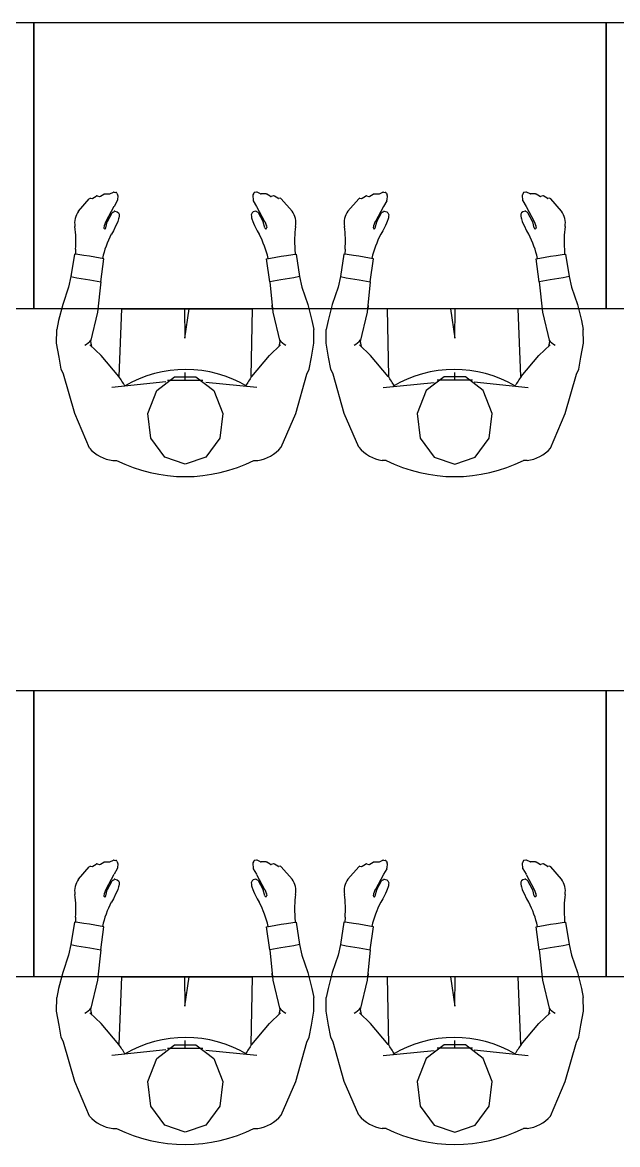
# Model space of a CAD drawing. Header units: metres. Extents: x -1 to 148, y 0 to 108.
# Drawn here: x 37.982 to 39.23, y 47.444 to 49.796 of the extents above; entities that cross this region are included whole.
import ezdxf

# ---------------------------------------------------------------- set-up
doc = ezdxf.new("R2010")
doc.units = ezdxf.units.M
doc.header["$MEASUREMENT"] = 0
doc.layers.add('MOEBEL', color=6, linetype='CONTINUOUS')
doc.layers.add('ZUFAHRTEN_WEGE', color=8, linetype='CONTINUOUS')

msp = doc.modelspace()

# ---------------------------------------------------------------- linework, layer by layer
at = {"layer": 'MOEBEL', "ltscale": 0.2}
for p, q in [((36.8056, 49.7956), (38.0056, 49.7956)), ((38.0056, 49.1956), (38.0056, 49.7956)), ((38.0056, 49.7956), (39.2056, 49.7956)), ((38.0056, 49.7956), (38.0056, 49.1956)), ((39.2056, 49.1956), (39.2056, 49.7956)), ((39.2056, 49.7956), (40.4056, 49.7956)), ((39.2056, 49.7956), (39.2056, 49.1956)), ((38.0056, 49.1956), (36.8056, 49.1956)), ((39.2056, 49.1956), (38.0056, 49.1956)), ((40.4056, 49.1956), (39.2056, 49.1956)), ((36.8056, 48.3956), (38.0056, 48.3956)), ((38.0056, 47.7956), (38.0056, 48.3956)), ((38.0056, 48.3956), (39.2056, 48.3956)), ((38.0056, 48.3956), (38.0056, 47.7956)), ((39.2056, 47.7956), (39.2056, 48.3956)), ((39.2056, 48.3956), (40.4056, 48.3956)), ((39.2056, 48.3956), (39.2056, 47.7956)), ((38.0056, 47.7956), (36.8056, 47.7956)), ((39.2056, 47.7956), (38.0056, 47.7956)), ((40.4056, 47.7956), (39.2056, 47.7956))]:
    msp.add_line(p, q, dxfattribs=at)
at = {"layer": 'ZUFAHRTEN_WEGE'}
for p, q in [((38.1454, 49.4312), (38.1522, 49.4357)), ((38.1538, 49.4361), (38.1639, 49.4361)), ((38.1652, 49.4364), (38.1723, 49.4399)), ((38.174, 49.4401), (38.1776, 49.4395)), ((38.1797, 49.4379), (38.1813, 49.4341)), ((38.4666, 49.4379), (38.465, 49.4341)), ((38.4722, 49.4401), (38.4687, 49.4395)), ((38.4811, 49.4364), (38.4739, 49.4399)), ((38.4925, 49.4361), (38.4823, 49.4361)), ((38.5009, 49.4312), (38.494, 49.4357)), ((38.7103, 49.4312), (38.7172, 49.4357)), ((38.7187, 49.4361), (38.7289, 49.4361)), ((38.7301, 49.4364), (38.7373, 49.4399)), ((38.739, 49.4401), (38.7425, 49.4395)), ((38.7446, 49.4379), (38.7462, 49.4341)), ((39.0315, 49.4379), (39.0299, 49.4341)), ((39.0372, 49.4401), (39.0337, 49.4395)), ((39.046, 49.4364), (39.0389, 49.4399)), ((39.0574, 49.4361), (39.0473, 49.4361)), ((39.0658, 49.4312), (39.059, 49.4357)), ((38.0993, 49.3998), (38.1219, 49.4261)), ((38.1242, 49.4271), (38.1276, 49.4269)), ((38.1294, 49.4273), (38.1361, 49.4317)), ((38.1384, 49.4321), (38.1431, 49.4308)), ((38.1804, 49.4216), (38.1737, 49.4102)), ((38.1815, 49.4328), (38.1808, 49.4229)), ((38.4647, 49.4328), (38.4655, 49.4229)), ((38.4658, 49.4216), (38.4726, 49.4102)), ((38.5079, 49.4321), (38.5032, 49.4308)), ((38.5169, 49.4273), (38.5102, 49.4317)), ((38.522, 49.4271), (38.5186, 49.4269)), ((38.5469, 49.3998), (38.5244, 49.4261)), ((38.6643, 49.3998), (38.6868, 49.4261)), ((38.6892, 49.4271), (38.6926, 49.4269)), ((38.6943, 49.4273), (38.701, 49.4317)), ((38.7033, 49.4321), (38.7081, 49.4308)), ((38.7454, 49.4216), (38.7386, 49.4102)), ((38.7465, 49.4328), (38.7457, 49.4229)), ((39.0297, 49.4328), (39.0304, 49.4229)), ((39.0308, 49.4216), (39.0376, 49.4102)), ((39.0728, 49.4321), (39.0681, 49.4308)), ((39.0818, 49.4273), (39.0751, 49.4317)), ((39.087, 49.4271), (39.0836, 49.4269)), ((39.1119, 49.3998), (39.0893, 49.4261)), ((38.1736, 49.4101), (38.1568, 49.3784)), ((38.1598, 49.3785), (38.1697, 49.3965)), ((38.1716, 49.398), (38.1742, 49.3997)), ((38.1754, 49.3998), (38.1806, 49.3988)), ((38.1806, 49.3988), (38.1829, 49.3963)), ((38.1829, 49.3963), (38.1845, 49.3941)), ((38.1844, 49.3895), (38.1839, 49.3862)), ((38.1847, 49.3926), (38.1844, 49.3895)), ((38.1845, 49.3941), (38.1847, 49.3926)), ((38.4618, 49.3941), (38.4616, 49.3926)), ((38.4616, 49.3926), (38.4618, 49.3895)), ((38.4633, 49.3963), (38.4618, 49.3941)), ((38.4618, 49.3895), (38.4623, 49.3862)), ((38.4656, 49.3988), (38.4633, 49.3963)), ((38.4709, 49.3998), (38.4656, 49.3988)), ((38.4747, 49.398), (38.4721, 49.3997)), ((38.4727, 49.4101), (38.4895, 49.3784)), ((38.4865, 49.3785), (38.4765, 49.3965)), ((38.7386, 49.4101), (38.7217, 49.3784)), ((38.7247, 49.3785), (38.7347, 49.3965)), ((38.7365, 49.398), (38.7391, 49.3997)), ((38.7403, 49.3998), (38.7456, 49.3988)), ((38.7456, 49.3988), (38.7479, 49.3963)), ((38.7479, 49.3963), (38.7494, 49.3941)), ((38.7494, 49.3895), (38.7489, 49.3862)), ((38.7494, 49.3941), (38.7496, 49.3926)), ((38.7496, 49.3926), (38.7494, 49.3895)), ((39.0267, 49.3941), (39.0265, 49.3926)), ((39.0265, 49.3926), (39.0268, 49.3895)), ((39.0283, 49.3963), (39.0267, 49.3941)), ((39.0268, 49.3895), (39.0273, 49.3862)), ((39.0306, 49.3988), (39.0283, 49.3963)), ((39.0358, 49.3998), (39.0306, 49.3988)), ((39.0397, 49.398), (39.037, 49.3997)), ((39.0376, 49.4101), (39.0544, 49.3784)), ((39.0514, 49.3785), (39.0415, 49.3965)), ((38.1528, 49.3686), (38.1524, 49.3661)), ((38.1567, 49.3782), (38.153, 49.3692)), ((38.1563, 49.3649), (38.1596, 49.3779)), ((38.1777, 49.3701), (38.1724, 49.3591)), ((38.1803, 49.3752), (38.1777, 49.3701)), ((38.1817, 49.3784), (38.1803, 49.3752)), ((38.1832, 49.3837), (38.1817, 49.3784)), ((38.1839, 49.3862), (38.1832, 49.3837)), ((38.4623, 49.3862), (38.463, 49.3837)), ((38.463, 49.3837), (38.4645, 49.3784)), ((38.4645, 49.3784), (38.466, 49.3752)), ((38.466, 49.3752), (38.4685, 49.3701)), ((38.4685, 49.3701), (38.4738, 49.3591)), ((38.4899, 49.3649), (38.4867, 49.3779)), ((38.4896, 49.3782), (38.4933, 49.3692)), ((38.4935, 49.3686), (38.4939, 49.3661)), ((38.7178, 49.3686), (38.7173, 49.3661)), ((38.7216, 49.3782), (38.7179, 49.3692)), ((38.7213, 49.3649), (38.7245, 49.3779)), ((38.7427, 49.3701), (38.7374, 49.3591)), ((38.7452, 49.3752), (38.7427, 49.3701)), ((38.7467, 49.3784), (38.7452, 49.3752)), ((38.7482, 49.3837), (38.7467, 49.3784)), ((38.7489, 49.3862), (38.7482, 49.3837)), ((39.0273, 49.3862), (39.028, 49.3837)), ((39.028, 49.3837), (39.0295, 49.3784)), ((39.0295, 49.3784), (39.0309, 49.3752)), ((39.0309, 49.3752), (39.0335, 49.3701)), ((39.0335, 49.3701), (39.0388, 49.3591)), ((39.0549, 49.3649), (39.0516, 49.3779)), ((39.0546, 49.3782), (39.0582, 49.3692)), ((39.0584, 49.3686), (39.0588, 49.3661)), ((38.1535, 49.3634), (38.1543, 49.3627)), ((38.1543, 49.3627), (38.1551, 49.3632)), ((38.1724, 49.3591), (38.1681, 49.3518)), ((38.4738, 49.3591), (38.4782, 49.3518)), ((38.4919, 49.3627), (38.4911, 49.3632)), ((38.4928, 49.3634), (38.4919, 49.3627)), ((38.7184, 49.3634), (38.7193, 49.3627)), ((38.7193, 49.3627), (38.7201, 49.3632)), ((38.7374, 49.3591), (38.733, 49.3518)), ((39.0388, 49.3591), (39.0431, 49.3518)), ((39.0569, 49.3627), (39.0561, 49.3632)), ((39.0577, 49.3634), (39.0569, 49.3627)), ((38.0932, 49.3202), (38.0928, 49.31)), ((38.0932, 49.3202), (38.0928, 49.31)), ((38.5531, 49.3202), (38.5535, 49.31)), ((38.5531, 49.3202), (38.5535, 49.31)), ((38.6581, 49.3202), (38.6577, 49.31)), ((38.6581, 49.3202), (38.6577, 49.31)), ((39.118, 49.3202), (39.1185, 49.31)), ((39.118, 49.3202), (39.1185, 49.31)), ((38.0909, 49.3102), (38.0834, 49.2632)), ((38.0976, 49.3092), (38.0909, 49.3102)), ((38.1107, 49.3074), (38.0976, 49.3092)), ((38.1223, 49.3056), (38.1107, 49.3074)), ((38.1446, 49.3018), (38.1223, 49.3056)), ((38.1526, 49.3005), (38.1446, 49.3018)), ((38.1461, 49.2523), (38.1526, 49.3005)), ((38.4936, 49.3005), (38.5016, 49.3018)), ((38.5001, 49.2523), (38.4936, 49.3005)), ((38.5016, 49.3018), (38.5239, 49.3056)), ((38.5239, 49.3056), (38.5356, 49.3074)), ((38.5356, 49.3074), (38.5487, 49.3092)), ((38.5487, 49.3092), (38.5553, 49.3102)), ((38.5553, 49.3102), (38.5628, 49.2632)), ((38.6559, 49.3102), (38.6484, 49.2632)), ((38.6625, 49.3092), (38.6559, 49.3102)), ((38.6756, 49.3074), (38.6625, 49.3092)), ((38.6873, 49.3056), (38.6756, 49.3074)), ((38.7096, 49.3018), (38.6873, 49.3056)), ((38.7176, 49.3005), (38.7096, 49.3018)), ((38.7111, 49.2523), (38.7176, 49.3005)), ((39.0586, 49.3005), (39.0666, 49.3018)), ((39.0651, 49.2523), (39.0586, 49.3005)), ((39.0666, 49.3018), (39.0889, 49.3056)), ((39.0889, 49.3056), (39.1006, 49.3074)), ((39.1006, 49.3074), (39.1136, 49.3092)), ((39.1136, 49.3092), (39.1203, 49.3102)), ((39.1203, 49.3102), (39.1278, 49.2632)), ((38.0834, 49.2632), (38.0786, 49.2407)), ((38.0838, 49.2647), (38.0834, 49.2632)), ((38.0834, 49.2632), (38.0956, 49.2605)), ((38.0956, 49.2605), (38.1229, 49.2562)), ((38.1229, 49.2562), (38.1461, 49.2523)), ((38.1461, 49.2523), (38.1394, 49.1884)), ((38.5233, 49.2562), (38.5001, 49.2523)), ((38.5001, 49.2523), (38.5068, 49.1884)), ((38.5507, 49.2605), (38.5233, 49.2562)), ((38.5628, 49.2632), (38.5507, 49.2605)), ((38.5625, 49.2647), (38.5628, 49.2632)), ((38.5628, 49.2632), (38.5677, 49.2407)), ((38.6484, 49.2632), (38.6435, 49.2407)), ((38.6487, 49.2647), (38.6484, 49.2632)), ((38.6484, 49.2632), (38.6605, 49.2605)), ((38.6605, 49.2605), (38.6879, 49.2562)), ((38.6879, 49.2562), (38.7111, 49.2523)), ((38.7111, 49.2523), (38.7044, 49.1884)), ((39.0883, 49.2562), (39.0651, 49.2523)), ((39.0651, 49.2523), (39.0718, 49.1884)), ((39.1157, 49.2605), (39.0883, 49.2562)), ((39.1278, 49.2632), (39.1157, 49.2605)), ((39.1274, 49.2647), (39.1278, 49.2632)), ((39.1278, 49.2632), (39.1326, 49.2407)), ((38.0786, 49.2407), (38.0661, 49.2043)), ((38.5677, 49.2407), (38.5802, 49.2043)), ((38.6435, 49.2407), (38.631, 49.2043)), ((39.1326, 49.2407), (39.1452, 49.2043)), ((38.0661, 49.2043), (38.0576, 49.1711)), ((38.5045, 49.2002), (38.5044, 49.1991)), ((38.5047, 49.2014), (38.5045, 49.2002)), ((38.5049, 49.2025), (38.5047, 49.2014)), ((38.5052, 49.2036), (38.5049, 49.2025)), ((38.5802, 49.2043), (38.5886, 49.1711)), ((38.631, 49.2043), (38.6226, 49.1711)), ((38.706, 49.2036), (38.7063, 49.2025)), ((38.7063, 49.2025), (38.7065, 49.2014)), ((38.7065, 49.2014), (38.7067, 49.2002)), ((38.7067, 49.2002), (38.7068, 49.1991)), ((39.1452, 49.2043), (39.1536, 49.1711)), ((38.1394, 49.1884), (38.1247, 49.1266)), ((38.1848, 49.0538), (38.1898, 49.1956)), ((38.1898, 49.1956), (38.464, 49.1956)), ((38.3228, 49.1337), (38.3222, 49.1956)), ((38.3223, 49.1337), (38.3315, 49.1956)), ((38.4615, 49.0538), (38.464, 49.1956)), ((38.5044, 49.1991), (38.5044, 49.1979)), ((38.5068, 49.1884), (38.5216, 49.1266)), ((38.7044, 49.1884), (38.6896, 49.1266)), ((38.7068, 49.1991), (38.7068, 49.1979)), ((38.7497, 49.0538), (38.7472, 49.1956)), ((39.0214, 49.1956), (38.7472, 49.1956)), ((38.8889, 49.1337), (38.8797, 49.1956)), ((38.8884, 49.1337), (38.8891, 49.1956)), ((39.0264, 49.0538), (39.0214, 49.1956)), ((39.0718, 49.1884), (39.0865, 49.1266)), ((38.0534, 49.1233), (38.0535, 49.1523)), ((38.0576, 49.1711), (38.0535, 49.1523)), ((38.5886, 49.1711), (38.5928, 49.1523)), ((38.5928, 49.1233), (38.5928, 49.1523)), ((38.6226, 49.1711), (38.6184, 49.1523)), ((38.6184, 49.1233), (38.6184, 49.1523)), ((39.1536, 49.1711), (39.1577, 49.1523)), ((39.1578, 49.1233), (39.1577, 49.1523)), ((38.0585, 49.0942), (38.0534, 49.1233)), ((38.1467, 49.0978), (38.1232, 49.1196)), ((38.1247, 49.1266), (38.1267, 49.1164)), ((38.4995, 49.0978), (38.5231, 49.1196)), ((38.5216, 49.1266), (38.5196, 49.1164)), ((38.5878, 49.0942), (38.5928, 49.1233)), ((38.6235, 49.0942), (38.6184, 49.1233)), ((38.7117, 49.0978), (38.6881, 49.1196)), ((38.6896, 49.1266), (38.6916, 49.1164)), ((39.0645, 49.0978), (39.088, 49.1196)), ((39.0865, 49.1266), (39.0846, 49.1164)), ((39.1527, 49.0942), (39.1578, 49.1233)), ((38.0632, 49.0687), (38.0585, 49.0942)), ((38.1836, 49.0538), (38.1467, 49.0978)), ((38.4626, 49.0538), (38.4995, 49.0978)), ((38.5831, 49.0687), (38.5878, 49.0942)), ((38.6281, 49.0687), (38.6235, 49.0942)), ((38.7486, 49.0538), (38.7117, 49.0978)), ((39.0276, 49.0538), (39.0645, 49.0978)), ((39.148, 49.0687), (39.1527, 49.0942)), ((38.0681, 49.0587), (38.0632, 49.0687)), ((38.0913, 48.9763), (38.0681, 49.0587)), ((38.3231, 49.0456), (38.3231, 49.0617)), ((38.5549, 48.9763), (38.5782, 49.0587)), ((38.5782, 49.0587), (38.5831, 49.0687)), ((38.6331, 49.0587), (38.6281, 49.0687)), ((38.6563, 48.9763), (38.6331, 49.0587)), ((38.8881, 49.0456), (38.8881, 49.0617)), ((39.1199, 48.9763), (39.1431, 49.0587)), ((39.1431, 49.0587), (39.148, 49.0687)), ((38.2821, 49.0421), (38.1692, 49.0305)), ((38.2632, 49.0242), (38.3008, 49.0527)), ((38.286, 49.0456), (38.3602, 49.0456)), ((38.3008, 49.0527), (38.3455, 49.0527)), ((38.3455, 49.0527), (38.3831, 49.0242)), ((38.4732, 49.0305), (38.3661, 49.0412)), ((38.738, 49.0305), (38.8451, 49.0412)), ((38.8657, 49.0527), (38.8281, 49.0242)), ((38.9252, 49.0456), (38.851, 49.0456)), ((38.9104, 49.0527), (38.8657, 49.0527)), ((38.948, 49.0242), (38.9104, 49.0527)), ((38.9291, 49.0421), (39.042, 49.0305)), ((38.2446, 48.9763), (38.2632, 49.0242)), ((38.3831, 49.0242), (38.4016, 48.9763)), ((38.8281, 49.0242), (38.8096, 48.9763)), ((38.9666, 48.9763), (38.948, 49.0242)), ((38.1223, 48.9032), (38.0913, 48.9763)), ((38.251, 48.9242), (38.2446, 48.9763)), ((38.4016, 48.9763), (38.3953, 48.9242)), ((38.5239, 48.9052), (38.5549, 48.9763)), ((38.6873, 48.9052), (38.6563, 48.9763)), ((38.8096, 48.9763), (38.8159, 48.9242)), ((38.9602, 48.9242), (38.9666, 48.9763)), ((39.0889, 48.9032), (39.1199, 48.9763)), ((38.2802, 48.8844), (38.251, 48.9242)), ((38.3953, 48.9242), (38.366, 48.8844)), ((38.8159, 48.9242), (38.8452, 48.8844)), ((38.931, 48.8844), (38.9602, 48.9242)), ((38.1711, 48.8775), (38.1791, 48.8775)), ((38.3231, 48.8695), (38.2802, 48.8844)), ((38.366, 48.8844), (38.3231, 48.8695)), ((38.4671, 48.8775), (38.4751, 48.8775)), ((38.7441, 48.8775), (38.7361, 48.8775)), ((38.8452, 48.8844), (38.8881, 48.8695)), ((38.8881, 48.8695), (38.931, 48.8844)), ((39.0401, 48.8775), (39.0321, 48.8775)), ((38.0993, 47.9998), (38.1219, 48.0261)), ((38.1242, 48.0271), (38.1276, 48.0269)), ((38.1294, 48.0273), (38.1361, 48.0317)), ((38.1384, 48.0321), (38.1431, 48.0308)), ((38.1454, 48.0312), (38.1522, 48.0357)), ((38.1538, 48.0361), (38.1639, 48.0361)), ((38.1652, 48.0364), (38.1723, 48.0399)), ((38.174, 48.0401), (38.1776, 48.0395)), ((38.1797, 48.0379), (38.1813, 48.0341)), ((38.1815, 48.0328), (38.1808, 48.0229)), ((38.4647, 48.0328), (38.4655, 48.0229)), ((38.4666, 48.0379), (38.465, 48.0341)), ((38.4722, 48.0401), (38.4687, 48.0395)), ((38.4811, 48.0364), (38.4739, 48.0399)), ((38.4925, 48.0361), (38.4823, 48.0361)), ((38.5009, 48.0312), (38.494, 48.0357)), ((38.5079, 48.0321), (38.5032, 48.0308)), ((38.5169, 48.0273), (38.5102, 48.0317)), ((38.522, 48.0271), (38.5186, 48.0269)), ((38.5469, 47.9998), (38.5244, 48.0261)), ((38.6643, 47.9998), (38.6868, 48.0261)), ((38.6892, 48.0271), (38.6926, 48.0269)), ((38.6943, 48.0273), (38.701, 48.0317)), ((38.7033, 48.0321), (38.7081, 48.0308)), ((38.7103, 48.0312), (38.7172, 48.0357)), ((38.7187, 48.0361), (38.7289, 48.0361)), ((38.7301, 48.0364), (38.7373, 48.0399)), ((38.739, 48.0401), (38.7425, 48.0395)), ((38.7446, 48.0379), (38.7462, 48.0341)), ((38.7465, 48.0328), (38.7457, 48.0229)), ((39.0297, 48.0328), (39.0304, 48.0229)), ((39.0315, 48.0379), (39.0299, 48.0341)), ((39.0372, 48.0401), (39.0337, 48.0395)), ((39.046, 48.0364), (39.0389, 48.0399)), ((39.0574, 48.0361), (39.0473, 48.0361)), ((39.0658, 48.0312), (39.059, 48.0357)), ((39.0728, 48.0321), (39.0681, 48.0308)), ((39.0818, 48.0273), (39.0751, 48.0317)), ((39.087, 48.0271), (39.0836, 48.0269)), ((39.1119, 47.9998), (39.0893, 48.0261)), ((38.1736, 48.0101), (38.1568, 47.9784)), ((38.1804, 48.0216), (38.1737, 48.0102)), ((38.4658, 48.0216), (38.4726, 48.0102)), ((38.4727, 48.0101), (38.4895, 47.9784)), ((38.7386, 48.0101), (38.7217, 47.9784)), ((38.7454, 48.0216), (38.7386, 48.0102)), ((39.0308, 48.0216), (39.0376, 48.0102)), ((39.0376, 48.0101), (39.0544, 47.9784)), ((38.1567, 47.9782), (38.153, 47.9692)), ((38.1563, 47.9649), (38.1596, 47.9779)), ((38.1598, 47.9785), (38.1697, 47.9965)), ((38.1716, 47.998), (38.1742, 47.9997)), ((38.1754, 47.9998), (38.1806, 47.9988)), ((38.1817, 47.9784), (38.1803, 47.9752)), ((38.1806, 47.9988), (38.1829, 47.9963)), ((38.1832, 47.9837), (38.1817, 47.9784)), ((38.1829, 47.9963), (38.1845, 47.9941)), ((38.1839, 47.9862), (38.1832, 47.9837)), ((38.1844, 47.9895), (38.1839, 47.9862)), ((38.1847, 47.9926), (38.1844, 47.9895)), ((38.1845, 47.9941), (38.1847, 47.9926)), ((38.4618, 47.9941), (38.4616, 47.9926)), ((38.4616, 47.9926), (38.4618, 47.9895)), ((38.4633, 47.9963), (38.4618, 47.9941)), ((38.4618, 47.9895), (38.4623, 47.9862)), ((38.4623, 47.9862), (38.463, 47.9837)), ((38.463, 47.9837), (38.4645, 47.9784)), ((38.4656, 47.9988), (38.4633, 47.9963)), ((38.4645, 47.9784), (38.466, 47.9752)), ((38.4709, 47.9998), (38.4656, 47.9988)), ((38.4747, 47.998), (38.4721, 47.9997)), ((38.4865, 47.9785), (38.4765, 47.9965)), ((38.4899, 47.9649), (38.4867, 47.9779)), ((38.4896, 47.9782), (38.4933, 47.9692)), ((38.7216, 47.9782), (38.7179, 47.9692)), ((38.7213, 47.9649), (38.7245, 47.9779)), ((38.7247, 47.9785), (38.7347, 47.9965)), ((38.7365, 47.998), (38.7391, 47.9997)), ((38.7403, 47.9998), (38.7456, 47.9988)), ((38.7467, 47.9784), (38.7452, 47.9752)), ((38.7456, 47.9988), (38.7479, 47.9963)), ((38.7482, 47.9837), (38.7467, 47.9784)), ((38.7479, 47.9963), (38.7494, 47.9941)), ((38.7489, 47.9862), (38.7482, 47.9837)), ((38.7494, 47.9895), (38.7489, 47.9862)), ((38.7494, 47.9941), (38.7496, 47.9926)), ((38.7496, 47.9926), (38.7494, 47.9895)), ((39.0267, 47.9941), (39.0265, 47.9926)), ((39.0265, 47.9926), (39.0268, 47.9895)), ((39.0283, 47.9963), (39.0267, 47.9941)), ((39.0268, 47.9895), (39.0273, 47.9862)), ((39.0273, 47.9862), (39.028, 47.9837)), ((39.028, 47.9837), (39.0295, 47.9784)), ((39.0306, 47.9988), (39.0283, 47.9963)), ((39.0295, 47.9784), (39.0309, 47.9752)), ((39.0358, 47.9998), (39.0306, 47.9988)), ((39.0397, 47.998), (39.037, 47.9997)), ((39.0514, 47.9785), (39.0415, 47.9965)), ((39.0549, 47.9649), (39.0516, 47.9779)), ((39.0546, 47.9782), (39.0582, 47.9692)), ((38.1528, 47.9686), (38.1524, 47.9661)), ((38.1535, 47.9634), (38.1543, 47.9627)), ((38.1543, 47.9627), (38.1551, 47.9632)), ((38.1724, 47.9591), (38.1681, 47.9518)), ((38.1777, 47.9701), (38.1724, 47.9591)), ((38.1803, 47.9752), (38.1777, 47.9701)), ((38.466, 47.9752), (38.4685, 47.9701)), ((38.4685, 47.9701), (38.4738, 47.9591)), ((38.4738, 47.9591), (38.4782, 47.9518)), ((38.4919, 47.9627), (38.4911, 47.9632)), ((38.4928, 47.9634), (38.4919, 47.9627)), ((38.4935, 47.9686), (38.4939, 47.9661)), ((38.7178, 47.9686), (38.7173, 47.9661)), ((38.7184, 47.9634), (38.7193, 47.9627)), ((38.7193, 47.9627), (38.7201, 47.9632)), ((38.7374, 47.9591), (38.733, 47.9518)), ((38.7427, 47.9701), (38.7374, 47.9591)), ((38.7452, 47.9752), (38.7427, 47.9701)), ((39.0309, 47.9752), (39.0335, 47.9701)), ((39.0335, 47.9701), (39.0388, 47.9591)), ((39.0388, 47.9591), (39.0431, 47.9518)), ((39.0569, 47.9627), (39.0561, 47.9632)), ((39.0577, 47.9634), (39.0569, 47.9627)), ((39.0584, 47.9686), (39.0588, 47.9661)), ((38.0909, 47.9102), (38.0834, 47.8632)), ((38.0976, 47.9092), (38.0909, 47.9102)), ((38.0932, 47.9202), (38.0928, 47.91)), ((38.0932, 47.9202), (38.0928, 47.91)), ((38.1107, 47.9074), (38.0976, 47.9092)), ((38.1223, 47.9056), (38.1107, 47.9074)), ((38.5239, 47.9056), (38.5356, 47.9074)), ((38.5356, 47.9074), (38.5487, 47.9092)), ((38.5487, 47.9092), (38.5553, 47.9102)), ((38.5531, 47.9202), (38.5535, 47.91)), ((38.5531, 47.9202), (38.5535, 47.91)), ((38.5553, 47.9102), (38.5628, 47.8632)), ((38.6559, 47.9102), (38.6484, 47.8632)), ((38.6625, 47.9092), (38.6559, 47.9102)), ((38.6581, 47.9202), (38.6577, 47.91)), ((38.6581, 47.9202), (38.6577, 47.91)), ((38.6756, 47.9074), (38.6625, 47.9092)), ((38.6873, 47.9056), (38.6756, 47.9074)), ((39.0889, 47.9056), (39.1006, 47.9074)), ((39.1006, 47.9074), (39.1136, 47.9092)), ((39.1136, 47.9092), (39.1203, 47.9102)), ((39.118, 47.9202), (39.1185, 47.91)), ((39.118, 47.9202), (39.1185, 47.91)), ((39.1203, 47.9102), (39.1278, 47.8632)), ((38.1446, 47.9018), (38.1223, 47.9056)), ((38.1526, 47.9005), (38.1446, 47.9018)), ((38.1461, 47.8523), (38.1526, 47.9005)), ((38.4936, 47.9005), (38.5016, 47.9018)), ((38.5001, 47.8523), (38.4936, 47.9005)), ((38.5016, 47.9018), (38.5239, 47.9056)), ((38.7096, 47.9018), (38.6873, 47.9056)), ((38.7176, 47.9005), (38.7096, 47.9018)), ((38.7111, 47.8523), (38.7176, 47.9005)), ((39.0586, 47.9005), (39.0666, 47.9018)), ((39.0651, 47.8523), (39.0586, 47.9005)), ((39.0666, 47.9018), (39.0889, 47.9056)), ((38.0834, 47.8632), (38.0786, 47.8407)), ((38.0838, 47.8647), (38.0834, 47.8632)), ((38.0834, 47.8632), (38.0956, 47.8605)), ((38.0956, 47.8605), (38.1229, 47.8562)), ((38.5507, 47.8605), (38.5233, 47.8562)), ((38.5628, 47.8632), (38.5507, 47.8605)), ((38.5625, 47.8647), (38.5628, 47.8632)), ((38.5628, 47.8632), (38.5677, 47.8407)), ((38.6484, 47.8632), (38.6435, 47.8407)), ((38.6487, 47.8647), (38.6484, 47.8632)), ((38.6484, 47.8632), (38.6605, 47.8605)), ((38.6605, 47.8605), (38.6879, 47.8562)), ((39.1157, 47.8605), (39.0883, 47.8562)), ((39.1278, 47.8632), (39.1157, 47.8605)), ((39.1274, 47.8647), (39.1278, 47.8632)), ((39.1278, 47.8632), (39.1326, 47.8407)), ((38.0786, 47.8407), (38.0661, 47.8043)), ((38.1229, 47.8562), (38.1461, 47.8523)), ((38.1461, 47.8523), (38.1394, 47.7884)), ((38.5233, 47.8562), (38.5001, 47.8523)), ((38.5001, 47.8523), (38.5068, 47.7884)), ((38.5677, 47.8407), (38.5802, 47.8043)), ((38.6435, 47.8407), (38.631, 47.8043)), ((38.6879, 47.8562), (38.7111, 47.8523)), ((38.7111, 47.8523), (38.7044, 47.7884)), ((39.0883, 47.8562), (39.0651, 47.8523)), ((39.0651, 47.8523), (39.0718, 47.7884)), ((39.1326, 47.8407), (39.1452, 47.8043)), ((38.0661, 47.8043), (38.0576, 47.7711)), ((38.1394, 47.7884), (38.1247, 47.7266)), ((38.1848, 47.6538), (38.1898, 47.7956)), ((38.1898, 47.7956), (38.464, 47.7956)), ((38.3228, 47.7337), (38.3222, 47.7956)), ((38.3223, 47.7337), (38.3315, 47.7956)), ((38.4615, 47.6538), (38.464, 47.7956)), ((38.5045, 47.8002), (38.5044, 47.7991)), ((38.5044, 47.7991), (38.5044, 47.7979)), ((38.5047, 47.8014), (38.5045, 47.8002)), ((38.5049, 47.8025), (38.5047, 47.8014)), ((38.5052, 47.8036), (38.5049, 47.8025)), ((38.5068, 47.7884), (38.5216, 47.7266)), ((38.5802, 47.8043), (38.5886, 47.7711)), ((38.631, 47.8043), (38.6226, 47.7711)), ((38.7044, 47.7884), (38.6896, 47.7266)), ((38.706, 47.8036), (38.7063, 47.8025)), ((38.7063, 47.8025), (38.7065, 47.8014)), ((38.7065, 47.8014), (38.7067, 47.8002)), ((38.7067, 47.8002), (38.7068, 47.7991)), ((38.7068, 47.7991), (38.7068, 47.7979)), ((38.7497, 47.6538), (38.7472, 47.7956)), ((39.0214, 47.7956), (38.7472, 47.7956)), ((38.8889, 47.7337), (38.8797, 47.7956)), ((38.8884, 47.7337), (38.8891, 47.7956)), ((39.0264, 47.6538), (39.0214, 47.7956)), ((39.0718, 47.7884), (39.0865, 47.7266)), ((39.1452, 47.8043), (39.1536, 47.7711)), ((38.0576, 47.7711), (38.0535, 47.7523)), ((38.5886, 47.7711), (38.5928, 47.7523)), ((38.6226, 47.7711), (38.6184, 47.7523)), ((39.1536, 47.7711), (39.1577, 47.7523)), ((38.0534, 47.7233), (38.0535, 47.7523)), ((38.5928, 47.7233), (38.5928, 47.7523)), ((38.6184, 47.7233), (38.6184, 47.7523)), ((39.1578, 47.7233), (39.1577, 47.7523)), ((38.0585, 47.6942), (38.0534, 47.7233)), ((38.1467, 47.6978), (38.1232, 47.7196)), ((38.1247, 47.7266), (38.1267, 47.7164)), ((38.4995, 47.6978), (38.5231, 47.7196)), ((38.5216, 47.7266), (38.5196, 47.7164)), ((38.5878, 47.6942), (38.5928, 47.7233)), ((38.6235, 47.6942), (38.6184, 47.7233)), ((38.7117, 47.6978), (38.6881, 47.7196)), ((38.6896, 47.7266), (38.6916, 47.7164)), ((39.0645, 47.6978), (39.088, 47.7196)), ((39.0865, 47.7266), (39.0846, 47.7164)), ((39.1527, 47.6942), (39.1578, 47.7233)), ((38.0632, 47.6687), (38.0585, 47.6942)), ((38.1836, 47.6538), (38.1467, 47.6978)), ((38.4626, 47.6538), (38.4995, 47.6978)), ((38.5831, 47.6687), (38.5878, 47.6942)), ((38.6281, 47.6687), (38.6235, 47.6942)), ((38.7486, 47.6538), (38.7117, 47.6978)), ((39.0276, 47.6538), (39.0645, 47.6978)), ((39.148, 47.6687), (39.1527, 47.6942)), ((38.0681, 47.6587), (38.0632, 47.6687)), ((38.0913, 47.5763), (38.0681, 47.6587)), ((38.2632, 47.6242), (38.3008, 47.6527)), ((38.3008, 47.6527), (38.3455, 47.6527)), ((38.3231, 47.6456), (38.3231, 47.6617)), ((38.3455, 47.6527), (38.3831, 47.6242)), ((38.5549, 47.5763), (38.5782, 47.6587)), ((38.5782, 47.6587), (38.5831, 47.6687)), ((38.6331, 47.6587), (38.6281, 47.6687)), ((38.6563, 47.5763), (38.6331, 47.6587)), ((38.8657, 47.6527), (38.8281, 47.6242)), ((38.9104, 47.6527), (38.8657, 47.6527)), ((38.8881, 47.6456), (38.8881, 47.6617)), ((38.948, 47.6242), (38.9104, 47.6527)), ((39.1199, 47.5763), (39.1431, 47.6587)), ((39.1431, 47.6587), (39.148, 47.6687)), ((38.2821, 47.6421), (38.1692, 47.6305)), ((38.2446, 47.5763), (38.2632, 47.6242)), ((38.286, 47.6456), (38.3602, 47.6456)), ((38.4732, 47.6305), (38.3661, 47.6412)), ((38.3831, 47.6242), (38.4016, 47.5763)), ((38.738, 47.6305), (38.8451, 47.6412)), ((38.8281, 47.6242), (38.8096, 47.5763)), ((38.9252, 47.6456), (38.851, 47.6456)), ((38.9291, 47.6421), (39.042, 47.6305)), ((38.9666, 47.5763), (38.948, 47.6242)), ((38.1223, 47.5032), (38.0913, 47.5763)), ((38.251, 47.5242), (38.2446, 47.5763)), ((38.4016, 47.5763), (38.3953, 47.5242)), ((38.5239, 47.5052), (38.5549, 47.5763)), ((38.6873, 47.5052), (38.6563, 47.5763)), ((38.8096, 47.5763), (38.8159, 47.5242)), ((38.9602, 47.5242), (38.9666, 47.5763)), ((39.0889, 47.5032), (39.1199, 47.5763)), ((38.2802, 47.4844), (38.251, 47.5242)), ((38.3953, 47.5242), (38.366, 47.4844)), ((38.8159, 47.5242), (38.8452, 47.4844)), ((38.931, 47.4844), (38.9602, 47.5242)), ((38.3231, 47.4695), (38.2802, 47.4844)), ((38.366, 47.4844), (38.3231, 47.4695)), ((38.8452, 47.4844), (38.8881, 47.4695)), ((38.8881, 47.4695), (38.931, 47.4844)), ((38.1711, 47.4775), (38.1791, 47.4775)), ((38.4671, 47.4775), (38.4751, 47.4775)), ((38.7441, 47.4775), (38.7361, 47.4775)), ((39.0401, 47.4775), (39.0321, 47.4775))]:
    msp.add_line(p, q, dxfattribs=at)
for centre, radius, start, end in [((38.1538, 49.4333), 0.00283, 89.9348, 123.2747), ((38.1639, 49.439), 0.00283, 269.9348, 295.913), ((38.1736, 49.4373), 0.00283, 80.3241, 115.913), ((38.1771, 49.4367), 0.00283, 23.0843, 80.3241), ((38.4692, 49.4367), 0.00283, 99.6759, 156.9157), ((38.4727, 49.4373), 0.00283, 64.087, 99.6759), ((38.4823, 49.439), 0.00283, 244.087, 270.0652), ((38.4925, 49.4333), 0.00283, 56.7253, 90.0652), ((38.7187, 49.4333), 0.00283, 89.9348, 123.2747), ((38.7289, 49.439), 0.00283, 269.9348, 295.913), ((38.7385, 49.4373), 0.00283, 80.3241, 115.913), ((38.742, 49.4367), 0.00283, 23.0843, 80.3241), ((39.0341, 49.4367), 0.00283, 99.6759, 156.9157), ((39.0376, 49.4373), 0.00283, 64.087, 99.6759), ((39.0473, 49.439), 0.00283, 244.087, 270.0652), ((39.0574, 49.4333), 0.00283, 56.7253, 90.0652), ((38.124, 49.4243), 0.00283, 85.8661, 139.4353), ((38.1278, 49.4297), 0.00283, 265.8661, 303.2828), ((38.1376, 49.4293), 0.00283, 75.0965, 123.2828), ((38.1438, 49.4336), 0.00283, 255.0965, 303.2747), ((38.178, 49.4231), 0.00283, 329.5422, 355.8427), ((38.1787, 49.433), 0.00283, 355.8427, 23.0843), ((38.4676, 49.433), 0.00283, 156.9157, 184.1573), ((38.4683, 49.4231), 0.00283, 184.1573, 210.4578), ((38.5024, 49.4336), 0.00283, 236.7253, 284.9035), ((38.5086, 49.4293), 0.00283, 56.7172, 104.9035), ((38.5184, 49.4297), 0.00283, 236.7172, 274.1339), ((38.5222, 49.4243), 0.00283, 40.5647, 94.1339), ((38.689, 49.4243), 0.00283, 85.8661, 139.4353), ((38.6928, 49.4297), 0.00283, 265.8661, 303.2828), ((38.7026, 49.4293), 0.00283, 75.0965, 123.2828), ((38.7088, 49.4336), 0.00283, 255.0965, 303.2747), ((38.7429, 49.4231), 0.00283, 329.5422, 355.8427), ((38.7436, 49.433), 0.00283, 355.8427, 23.0843), ((39.0325, 49.433), 0.00283, 156.9157, 184.1573), ((39.0332, 49.4231), 0.00283, 184.1573, 210.4578), ((39.0674, 49.4336), 0.00283, 236.7253, 284.9035), ((39.0736, 49.4293), 0.00283, 56.7172, 104.9035), ((39.0834, 49.4297), 0.00283, 236.7172, 274.1339), ((39.0872, 49.4243), 0.00283, 40.5647, 94.1339), ((38.1326, 49.3751), 0.0415, 143.4501, 189.999), ((38.1722, 49.3953), 0.00283, 104.0424, 153.5306), ((38.1761, 49.4087), 0.00283, 149.5422, 152.0077), ((38.1749, 49.397), 0.00283, 79.4744, 104.0424), ((38.4714, 49.397), 0.00283, 75.9576, 100.5256), ((38.4702, 49.4087), 0.00283, 27.9923, 30.4578), ((38.474, 49.3953), 0.00283, 26.4694, 75.9576), ((38.5136, 49.3751), 0.0415, 350.001, 36.5499), ((38.6976, 49.3751), 0.0415, 143.4501, 189.999), ((38.7372, 49.3953), 0.00283, 104.0424, 153.5306), ((38.7411, 49.4087), 0.00283, 149.5422, 152.0077), ((38.7398, 49.397), 0.00283, 79.4744, 104.0424), ((39.0363, 49.397), 0.00283, 75.9576, 100.5256), ((39.0351, 49.4087), 0.00283, 27.9923, 30.4578), ((39.039, 49.3953), 0.00283, 26.4694, 75.9576), ((39.0786, 49.3751), 0.0415, 350.001, 36.5499), ((37.8852, 49.3382), 0.2087, 355.0731, 8.1902), ((38.1552, 49.3656), 0.00283, 170.6085, 233.1266), ((38.1556, 49.3681), 0.00283, 157.5874, 170.6085), ((38.1536, 49.3656), 0.00283, 303.2828, 345.9337), ((38.1593, 49.3771), 0.00283, 152.0077, 157.5874), ((38.1623, 49.3772), 0.00283, 153.5306, 165.9337), ((38.4839, 49.3772), 0.00283, 14.0663, 26.4694), ((38.487, 49.3771), 0.00283, 22.4126, 27.9923), ((38.4927, 49.3656), 0.00283, 194.0663, 236.7172), ((38.4911, 49.3656), 0.00283, 306.8734, 9.3915), ((38.4907, 49.3681), 0.00283, 9.3915, 22.4126), ((38.761, 49.3382), 0.2087, 171.8098, 184.9269), ((38.4502, 49.3382), 0.2087, 355.0731, 8.1902), ((38.7201, 49.3656), 0.00283, 170.6085, 233.1266), ((38.7205, 49.3681), 0.00283, 157.5874, 170.6085), ((38.7185, 49.3656), 0.00283, 303.2828, 345.9337), ((38.7242, 49.3771), 0.00283, 152.0077, 157.5874), ((38.7273, 49.3772), 0.00283, 153.5306, 165.9337), ((39.0489, 49.3772), 0.00283, 14.0663, 26.4694), ((39.0519, 49.3771), 0.00283, 22.4126, 27.9923), ((39.0576, 49.3656), 0.00283, 194.0663, 236.7172), ((39.056, 49.3656), 0.00283, 306.8734, 9.3915), ((39.0556, 49.3681), 0.00283, 9.3915, 22.4126), ((39.326, 49.3382), 0.2087, 171.8098, 184.9269), ((38.3389, 49.2605), 0.1937, 151.885, 167.9411), ((38.3073, 49.2605), 0.1937, 12.0589, 28.115), ((38.9039, 49.2605), 0.1937, 151.885, 167.9411), ((38.8723, 49.2605), 0.1937, 12.0589, 28.115), ((38.0922, 49.1567), 0.0425, 298.3529, 321.6392), ((38.554, 49.1567), 0.0425, 218.3608, 241.6471), ((38.6572, 49.1567), 0.0425, 298.3529, 321.6392), ((39.119, 49.1567), 0.0425, 218.3608, 241.6471), ((38.3238, 48.8171), 0.2512, 59.0276, 120.6555), ((38.8874, 48.8171), 0.2512, 59.3445, 120.9724), ((37.6937, 48.716), 0.5951, 32.2741, 34.5877), ((38.9525, 48.716), 0.5951, 145.4123, 147.7259), ((38.2587, 48.716), 0.5951, 32.2741, 34.5877), ((39.5175, 48.716), 0.5951, 145.4123, 147.7259), ((38.1803, 48.9541), 0.0771, 221.2761, 263.1749), ((38.4641, 48.9539), 0.0771, 278.2397, 320.8791), ((38.7471, 48.9539), 0.0771, 219.1209, 261.7603), ((39.0309, 48.9541), 0.0771, 276.8251, 318.7239), ((38.3231, 49.1683), 0.3245, 243.6587, 296.3413), ((38.8881, 49.1683), 0.3245, 243.6587, 296.3413), ((38.124, 48.0243), 0.00283, 85.8661, 139.4353), ((38.1278, 48.0297), 0.00283, 265.8661, 303.2828), ((38.1376, 48.0293), 0.00283, 75.0965, 123.2828), ((38.1438, 48.0336), 0.00283, 255.0965, 303.2747), ((38.1538, 48.0333), 0.00283, 89.9348, 123.2747), ((38.1639, 48.039), 0.00283, 269.9348, 295.913), ((38.1736, 48.0373), 0.00283, 80.3241, 115.913), ((38.1771, 48.0367), 0.00283, 23.0843, 80.3241), ((38.1787, 48.033), 0.00283, 355.8427, 23.0843), ((38.4676, 48.033), 0.00283, 156.9157, 184.1573), ((38.4692, 48.0367), 0.00283, 99.6759, 156.9157), ((38.4727, 48.0373), 0.00283, 64.087, 99.6759), ((38.4823, 48.039), 0.00283, 244.087, 270.0652), ((38.4925, 48.0333), 0.00283, 56.7253, 90.0652), ((38.5024, 48.0336), 0.00283, 236.7253, 284.9035), ((38.5086, 48.0293), 0.00283, 56.7172, 104.9035), ((38.5184, 48.0297), 0.00283, 236.7172, 274.1339), ((38.5222, 48.0243), 0.00283, 40.5647, 94.1339), ((38.689, 48.0243), 0.00283, 85.8661, 139.4353), ((38.6928, 48.0297), 0.00283, 265.8661, 303.2828), ((38.7026, 48.0293), 0.00283, 75.0965, 123.2828), ((38.7088, 48.0336), 0.00283, 255.0965, 303.2747), ((38.7187, 48.0333), 0.00283, 89.9348, 123.2747), ((38.7289, 48.039), 0.00283, 269.9348, 295.913), ((38.7385, 48.0373), 0.00283, 80.3241, 115.913), ((38.742, 48.0367), 0.00283, 23.0843, 80.3241), ((38.7436, 48.033), 0.00283, 355.8427, 23.0843), ((39.0325, 48.033), 0.00283, 156.9157, 184.1573), ((39.0341, 48.0367), 0.00283, 99.6759, 156.9157), ((39.0376, 48.0373), 0.00283, 64.087, 99.6759), ((39.0473, 48.039), 0.00283, 244.087, 270.0652), ((39.0574, 48.0333), 0.00283, 56.7253, 90.0652), ((39.0674, 48.0336), 0.00283, 236.7253, 284.9035), ((39.0736, 48.0293), 0.00283, 56.7172, 104.9035), ((39.0834, 48.0297), 0.00283, 236.7172, 274.1339), ((39.0872, 48.0243), 0.00283, 40.5647, 94.1339), ((38.1761, 48.0087), 0.00283, 149.5422, 152.0077), ((38.178, 48.0231), 0.00283, 329.5422, 355.8427), ((38.4683, 48.0231), 0.00283, 184.1573, 210.4578), ((38.4702, 48.0087), 0.00283, 27.9923, 30.4578), ((38.7411, 48.0087), 0.00283, 149.5422, 152.0077), ((38.7429, 48.0231), 0.00283, 329.5422, 355.8427), ((39.0332, 48.0231), 0.00283, 184.1573, 210.4578), ((39.0351, 48.0087), 0.00283, 27.9923, 30.4578), ((38.1326, 47.9751), 0.0415, 143.4501, 189.999), ((38.1593, 47.9771), 0.00283, 152.0077, 157.5874), ((38.1623, 47.9772), 0.00283, 153.5306, 165.9337), ((38.1722, 47.9953), 0.00283, 104.0424, 153.5306), ((38.1749, 47.997), 0.00283, 79.4744, 104.0424), ((38.4714, 47.997), 0.00283, 75.9576, 100.5256), ((38.474, 47.9953), 0.00283, 26.4694, 75.9576), ((38.4839, 47.9772), 0.00283, 14.0663, 26.4694), ((38.487, 47.9771), 0.00283, 22.4126, 27.9923), ((38.5136, 47.9751), 0.0415, 350.001, 36.5499), ((38.6976, 47.9751), 0.0415, 143.4501, 189.999), ((38.7242, 47.9771), 0.00283, 152.0077, 157.5874), ((38.7273, 47.9772), 0.00283, 153.5306, 165.9337), ((38.7372, 47.9953), 0.00283, 104.0424, 153.5306), ((38.7398, 47.997), 0.00283, 79.4744, 104.0424), ((39.0363, 47.997), 0.00283, 75.9576, 100.5256), ((39.039, 47.9953), 0.00283, 26.4694, 75.9576), ((39.0489, 47.9772), 0.00283, 14.0663, 26.4694), ((39.0519, 47.9771), 0.00283, 22.4126, 27.9923), ((39.0786, 47.9751), 0.0415, 350.001, 36.5499), ((37.8852, 47.9382), 0.2087, 355.0731, 8.1902), ((38.1552, 47.9656), 0.00283, 170.6085, 233.1266), ((38.1556, 47.9681), 0.00283, 157.5874, 170.6085), ((38.1536, 47.9656), 0.00283, 303.2828, 345.9337), ((38.4927, 47.9656), 0.00283, 194.0663, 236.7172), ((38.4911, 47.9656), 0.00283, 306.8734, 9.3915), ((38.4907, 47.9681), 0.00283, 9.3915, 22.4126), ((38.761, 47.9382), 0.2087, 171.8098, 184.9269), ((38.4502, 47.9382), 0.2087, 355.0731, 8.1902), ((38.7201, 47.9656), 0.00283, 170.6085, 233.1266), ((38.7205, 47.9681), 0.00283, 157.5874, 170.6085), ((38.7185, 47.9656), 0.00283, 303.2828, 345.9337), ((39.0576, 47.9656), 0.00283, 194.0663, 236.7172), ((39.056, 47.9656), 0.00283, 306.8734, 9.3915), ((39.0556, 47.9681), 0.00283, 9.3915, 22.4126), ((39.326, 47.9382), 0.2087, 171.8098, 184.9269), ((38.3389, 47.8605), 0.1937, 151.885, 167.9411), ((38.3073, 47.8605), 0.1937, 12.0589, 28.115), ((38.9039, 47.8605), 0.1937, 151.885, 167.9411), ((38.8723, 47.8605), 0.1937, 12.0589, 28.115), ((38.0922, 47.7567), 0.0425, 298.3529, 321.6392), ((38.554, 47.7567), 0.0425, 218.3608, 241.6471), ((38.6572, 47.7567), 0.0425, 298.3529, 321.6392), ((39.119, 47.7567), 0.0425, 218.3608, 241.6471), ((37.6937, 47.316), 0.5951, 32.2741, 34.5877), ((38.3238, 47.4171), 0.2512, 59.0276, 120.6555), ((38.9525, 47.316), 0.5951, 145.4123, 147.7259), ((38.2587, 47.316), 0.5951, 32.2741, 34.5877), ((38.8874, 47.4171), 0.2512, 59.3445, 120.9724), ((39.5175, 47.316), 0.5951, 145.4123, 147.7259), ((38.1803, 47.5541), 0.0771, 221.2761, 263.1749), ((38.4641, 47.5539), 0.0771, 278.2397, 320.8791), ((38.7471, 47.5539), 0.0771, 219.1209, 261.7603), ((39.0309, 47.5541), 0.0771, 276.8251, 318.7239), ((38.3231, 47.7683), 0.3245, 243.6587, 296.3413), ((38.8881, 47.7683), 0.3245, 243.6587, 296.3413)]:
    msp.add_arc(centre, radius, start, end, dxfattribs=at)

doc.saveas('drawing.dxf')
